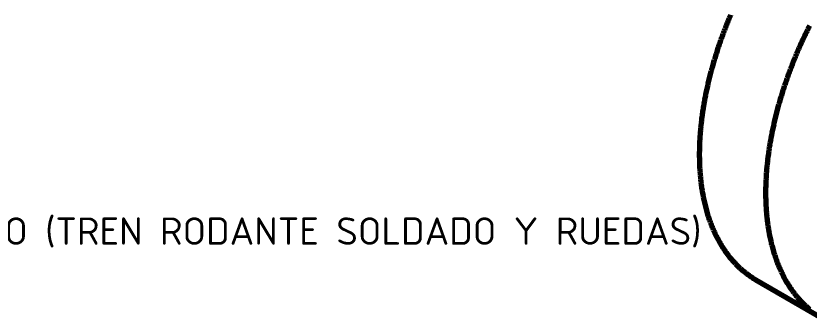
# Model space of a CAD drawing. Header units: millimetres. Extents: x 0 to 841, y 0 to 594.
# Drawn here: x 329.9 to 431.5, y 113.2 to 151.8 of the extents above; entities that cross this region are included whole.
import ezdxf
from ezdxf.enums import TextEntityAlignment as Align

# ---------------------------------------------------------------- set-up
doc = ezdxf.new("R2010")
doc.units = ezdxf.units.MM
doc.layers.add('01-VISIBLE', color=7, linetype='CONTINUOUS', lineweight=70)
doc.layers.add('06-TEXTO', color=7, linetype='CONTINUOUS', lineweight=25)
doc.styles.add('ISO3098', font='isocpeur.ttf')

msp = doc.modelspace()

# ---------------------------------------------------------------- linework, layer by layer
at = {"layer": '01-VISIBLE'}
msp.add_line((424.71, 118.07), (433.2, 113.17), dxfattribs=at)
for points in [[(421.46, 151.97), (421.39, 151.81), (421.32, 151.64), (421.26, 151.48), (421.19, 151.32), (421.12, 151.16), (421.06, 151), (420.99, 150.84), (420.93, 150.67), (420.86, 150.51), (420.8, 150.35), (420.74, 150.19), (420.67, 150.02), (420.61, 149.86), (420.55, 149.7), (420.49, 149.53), (420.43, 149.37), (420.37, 149.2), (420.31, 149.04), (420.25, 148.88), (420.19, 148.71), (420.13, 148.55), (420.08, 148.38), (420.02, 148.22), (419.96, 148.05), (419.91, 147.89), (419.85, 147.72), (419.8, 147.55), (419.74, 147.39), (419.69, 147.22), (419.64, 147.06), (419.58, 146.89), (419.53, 146.72), (419.48, 146.56), (419.43, 146.39), (419.38, 146.22), (419.33, 146.05), (419.28, 145.89), (419.23, 145.72), (419.18, 145.55), (419.13, 145.38), (419.09, 145.21), (419.04, 145.05), (419, 144.88), (418.95, 144.71), (418.91, 144.54), (418.86, 144.37), (418.82, 144.2), (418.78, 144.03), (418.73, 143.86), (418.69, 143.69), (418.65, 143.52), (418.61, 143.35), (418.57, 143.18), (418.53, 143.01), (418.49, 142.84), (418.45, 142.67), (418.42, 142.5), (418.38, 142.33), (418.34, 142.16), (418.31, 141.99), (418.27, 141.82), (418.24, 141.65), (418.21, 141.48), (418.17, 141.3), (418.14, 141.13), (418.11, 140.96), (418.08, 140.79), (418.05, 140.62), (418.02, 140.44), (417.99, 140.27), (417.96, 140.1), (417.94, 139.93), (417.91, 139.75), (417.88, 139.58), (417.86, 139.41), (417.83, 139.24), (417.81, 139.06), (417.79, 138.89), (417.76, 138.72), (417.74, 138.54), (417.72, 138.37), (417.7, 138.2), (417.68, 138.02), (417.66, 137.85), (417.65, 137.68), (417.63, 137.5), (417.61, 137.33), (417.6, 137.15), (417.58, 136.98), (417.57, 136.81), (417.56, 136.63), (417.54, 136.46), (417.53, 136.28), (417.52, 136.11), (417.51, 135.93), (417.5, 135.76), (417.5, 135.58), (417.49, 135.41), (417.48, 135.24), (417.48, 135.06), (417.47, 134.89), (417.47, 134.71), (417.47, 134.54), (417.46, 134.36), (417.46, 134.19), (417.46, 134.01), (417.46, 133.84), (417.47, 133.66), (417.47, 133.49), (417.47, 133.31), (417.48, 133.14), (417.48, 132.97), (417.49, 132.79), (417.5, 132.62), (417.5, 132.44), (417.51, 132.27), (417.53, 132.09), (417.54, 131.92), (417.55, 131.74), (417.56, 131.57), (417.58, 131.4), (417.59, 131.22), (417.61, 131.05), (417.63, 130.88), (417.65, 130.7), (417.67, 130.53), (417.69, 130.35), (417.71, 130.18), (417.74, 130.01), (417.76, 129.84), (417.79, 129.66), (417.81, 129.49), (417.84, 129.32), (417.87, 129.15), (417.9, 128.97), (417.94, 128.8), (417.97, 128.63), (418, 128.46), (418.04, 128.29), (418.08, 128.12), (418.12, 127.95), (418.15, 127.78), (418.2, 127.61), (418.24, 127.44), (418.28, 127.27), (418.33, 127.1), (418.37, 126.93), (418.42, 126.76), (418.47, 126.6), (418.52, 126.43), (418.57, 126.26), (418.63, 126.1), (418.68, 125.93), (418.74, 125.77), (418.8, 125.6), (418.86, 125.44), (418.92, 125.27), (418.98, 125.11), (419.05, 124.95), (419.11, 124.79), (419.18, 124.62), (419.25, 124.46), (419.32, 124.3), (419.39, 124.15), (419.46, 123.99), (419.54, 123.83), (419.62, 123.67), (419.7, 123.52), (419.78, 123.36), (419.86, 123.21), (419.94, 123.05), (420.03, 122.9), (420.11, 122.75), (420.2, 122.6), (420.29, 122.45), (420.39, 122.3), (420.48, 122.16), (420.58, 122.01), (420.67, 121.87), (420.77, 121.72), (420.88, 121.58), (420.98, 121.44), (421.08, 121.3), (421.19, 121.16), (421.3, 121.02), (421.41, 120.89), (421.52, 120.75), (421.63, 120.62), (421.75, 120.49), (421.87, 120.36), (421.99, 120.23), (422.11, 120.11), (422.23, 119.98), (422.35, 119.86), (422.48, 119.74), (422.61, 119.62), (422.74, 119.5), (422.87, 119.39), (423, 119.27), (423.13, 119.16), (423.27, 119.05), (423.41, 118.94), (423.55, 118.84), (423.69, 118.73), (423.83, 118.63), (423.97, 118.53), (424.12, 118.44), (424.26, 118.34), (424.41, 118.25), (424.56, 118.16), (424.71, 118.07)], [(431.56, 150.55), (431.48, 150.4), (431.4, 150.24), (431.33, 150.08), (431.25, 149.93), (431.17, 149.77), (431.1, 149.61), (431.02, 149.46), (430.95, 149.3), (430.87, 149.14), (430.8, 148.98), (430.72, 148.82), (430.65, 148.67), (430.58, 148.51), (430.51, 148.35), (430.43, 148.19), (430.36, 148.03), (430.29, 147.87), (430.22, 147.71), (430.15, 147.55), (430.08, 147.39), (430.01, 147.23), (429.94, 147.07), (429.88, 146.91), (429.81, 146.75), (429.74, 146.58), (429.67, 146.42), (429.61, 146.26), (429.54, 146.1), (429.48, 145.94), (429.41, 145.78), (429.35, 145.61), (429.29, 145.45), (429.22, 145.29), (429.16, 145.12), (429.1, 144.96), (429.04, 144.8), (428.97, 144.63), (428.91, 144.47), (428.85, 144.31), (428.79, 144.14), (428.74, 143.98), (428.68, 143.81), (428.62, 143.65), (428.56, 143.48), (428.5, 143.32), (428.45, 143.15), (428.39, 142.99), (428.34, 142.82), (428.28, 142.66), (428.23, 142.49), (428.17, 142.32), (428.12, 142.16), (428.07, 141.99), (428.02, 141.82), (427.97, 141.66), (427.91, 141.49), (427.86, 141.32), (427.81, 141.16), (427.76, 140.99), (427.72, 140.82), (427.67, 140.65), (427.62, 140.48), (427.57, 140.32), (427.53, 140.15), (427.48, 139.98), (427.44, 139.81), (427.39, 139.64), (427.35, 139.47), (427.3, 139.3), (427.26, 139.13), (427.22, 138.96), (427.18, 138.79), (427.14, 138.62), (427.1, 138.45), (427.06, 138.28), (427.02, 138.11), (426.98, 137.94), (426.94, 137.77), (426.9, 137.6), (426.87, 137.43), (426.83, 137.26), (426.79, 137.09), (426.76, 136.92), (426.73, 136.75), (426.69, 136.58), (426.66, 136.4), (426.63, 136.23), (426.6, 136.06), (426.56, 135.89), (426.53, 135.72), (426.51, 135.55), (426.48, 135.37), (426.45, 135.2), (426.42, 135.03), (426.39, 134.86), (426.37, 134.68), (426.34, 134.51), (426.32, 134.34), (426.3, 134.16), (426.27, 133.99), (426.25, 133.82), (426.23, 133.64), (426.21, 133.47), (426.19, 133.3), (426.17, 133.12), (426.15, 132.95), (426.13, 132.78), (426.11, 132.6), (426.1, 132.43), (426.08, 132.25), (426.07, 132.08), (426.05, 131.91), (426.04, 131.73), (426.03, 131.56), (426.02, 131.38), (426.01, 131.21), (426, 131.03), (425.99, 130.86), (425.98, 130.69), (425.97, 130.51), (425.97, 130.34), (425.96, 130.16), (425.96, 129.99), (425.95, 129.81), (425.95, 129.64), (425.95, 129.46), (425.95, 129.29), (425.95, 129.11), (425.95, 128.94), (425.95, 128.77), (425.95, 128.59), (425.96, 128.42), (425.96, 128.24), (425.97, 128.07), (425.97, 127.89), (425.98, 127.72), (425.99, 127.54), (426, 127.37), (426.01, 127.19), (426.02, 127.02), (426.03, 126.85), (426.05, 126.67), (426.06, 126.5), (426.08, 126.32), (426.1, 126.15), (426.11, 125.98), (426.13, 125.8), (426.15, 125.63), (426.18, 125.46), (426.2, 125.28), (426.22, 125.11), (426.25, 124.94), (426.27, 124.76), (426.3, 124.59), (426.33, 124.42), (426.36, 124.25), (426.39, 124.08), (426.42, 123.9), (426.45, 123.73), (426.49, 123.56), (426.52, 123.39), (426.56, 123.22), (426.6, 123.05), (426.64, 122.88), (426.68, 122.71), (426.72, 122.54), (426.77, 122.37), (426.81, 122.2), (426.86, 122.03), (426.91, 121.87), (426.96, 121.7), (427.01, 121.53), (427.06, 121.36), (427.11, 121.2), (427.17, 121.03), (427.22, 120.87), (427.28, 120.7), (427.34, 120.54), (427.4, 120.37), (427.47, 120.21), (427.53, 120.05), (427.6, 119.89), (427.66, 119.73), (427.73, 119.57), (427.8, 119.41), (427.88, 119.25), (427.95, 119.09), (428.02, 118.93), (428.1, 118.77), (428.18, 118.62), (428.26, 118.46), (428.34, 118.31), (428.43, 118.16), (428.51, 118), (428.6, 117.85), (428.69, 117.7), (428.78, 117.55), (428.87, 117.4), (428.97, 117.26), (429.06, 117.11), (429.16, 116.97), (429.26, 116.82), (429.36, 116.68), (429.46, 116.54), (429.57, 116.4), (429.67, 116.26), (429.78, 116.12), (429.89, 115.99), (430.01, 115.85), (430.12, 115.72), (430.23, 115.59), (430.35, 115.46), (430.47, 115.33), (430.59, 115.21), (430.71, 115.08), (430.84, 114.96), (430.96, 114.84), (431.09, 114.72), (431.22, 114.6), (431.35, 114.49), (431.48, 114.37), (431.62, 114.26)]]:
    msp.add_lwpolyline(points, dxfattribs=at)

# ---------------------------------------------------------------- texts
at = {"layer": '06-TEXTO', "style": 'ISO3098'}
msp.add_text('S4 CARRO (TREN RODANTE SOLDADO Y RUEDAS)', height=3.5, dxfattribs=at).set_placement((363.56, 124.3), align=Align.MIDDLE_CENTER)

doc.saveas('drawing.dxf')
